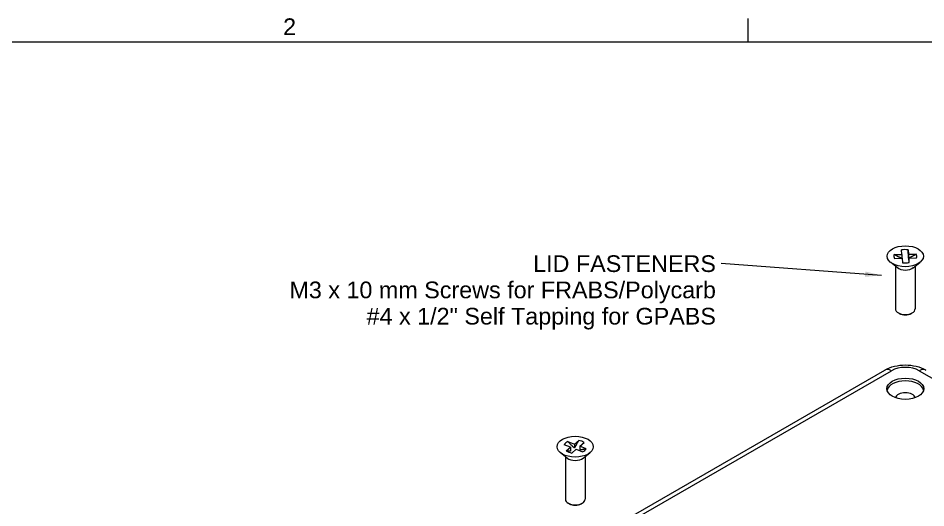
# Model space of a CAD drawing. Header units: millimetres. Extents: x 13 to 546, y 6 to 425.
# Drawn here: x 308.1 to 446.1, y 348.1 to 422.7 of the extents above; entities that cross this region are included whole.
import ezdxf

# ---------------------------------------------------------------- set-up
doc = ezdxf.new("R2010")
doc.units = ezdxf.units.MM
for name, color, linetype, lineweight in [('Sketch Geometry (ANSI)', 7, 'Continuous', 9), ('Symbol (ANSI)', 7, 'Continuous', 9), ('Visible (ANSI)', 7, 'Continuous', 18), ('Visible Narrow (ANSI)', 7, 'Continuous', 9)]:
    doc.layers.add(name, color=color, linetype=linetype, lineweight=lineweight)
doc.styles.add('Note Text (ANSI)', font='ARIAL.TTF')
doc.dimstyles.new('Default - mm (ANSI)$7', dxfattribs={"dimtxt": 2.54, "dimasz": 2.5, "dimexe": 3.175, "dimexo": 1.6002, "dimgap": 0.8, "dimtad": 0, "dimtih": 1, "dimtoh": 1, "dimrnd": 1e-08, "dimzin": 4, "dimdsep": 46, "dimtxsty": 'Note Text (ANSI)', "dimcen": 0.09, "dimdle": 10, "dimclrd": 256, "dimclre": 256, "dimclrt": 256, "dimadec": 1, "dimazin": 0, "dimtfac": 1.2, "dimtofl": 0, "dimtmove": 0, "dimatfit": 3, "dimfxl": 0, "dimtolj": 1, "dimtzin": 0, "dimlwd": -1, "dimlwe": -1, "dimarcsym": 0})

# ---------------------------------------------------------------- blocks, each defined once
blk = doc.blocks.new('Borders Default Border')
at = {"layer": 'Sketch Geometry (ANSI)'}
blk.add_line((419.1, 419.1), (419.1, 422.66), dxfattribs=at)
at = {"layer": 'Sketch Geometry (ANSI)', "flags": 128}
blk.add_lwpolyline([(19.05, 12.7), (19.05, 419.1), (539.75, 419.1), (539.75, 12.7), (19.05, 12.7)], dxfattribs=at)
at = {"layer": 'Symbol (ANSI)', "insert": (348.37, 420.12), "char_height": 2.54, "attachment_point": 7, "style": 'Note Text (ANSI)'}
blk.add_mtext('2', dxfattribs=at)

msp = doc.modelspace()

# ---------------------------------------------------------------- linework, layer by layer
at = {"layer": 'Visible (ANSI)'}
for p, q in [((441.307, 386.698), (442.483, 386.723)), ((442.483, 386.723), (442.44, 387.402)), ((442.483, 386.723), (442.483, 386.146)), ((443.439, 387.424), (443.482, 386.745)), ((443.482, 386.745), (444.659, 386.77)), ((443.482, 386.745), (443.482, 386.148)), ((441.789, 384.71), (440.779, 385.51)), ((441.343, 386.121), (442.52, 386.146)), ((442.52, 386.146), (442.563, 385.467)), ((443.519, 386.168), (444.695, 386.193)), ((443.519, 386.168), (443.519, 385.571)), ((443.562, 385.488), (443.519, 386.168)), ((444.213, 384.71), (445.223, 385.51)), ((441.501, 384.938), (441.501, 378.444)), ((444.501, 384.938), (444.501, 378.444)), ((442.082, 377.75), (441.94, 377.831)), ((443.92, 377.75), (444.062, 377.831)), ((387.038, 338.616), (439.88, 369.125)), ((392.102, 357.384), (391.129, 357.766)), ((391.691, 358.243), (392.664, 357.861)), ((392.664, 357.861), (393.326, 358.423)), ((392.664, 357.861), (392.664, 357.265)), ((393.491, 357.536), (394.153, 358.098)), ((391.584, 355.725), (390.575, 356.524)), ((391.44, 356.822), (392.102, 357.384)), ((392.102, 357.384), (392.102, 356.787)), ((392.267, 356.497), (392.929, 357.059)), ((392.929, 357.059), (393.902, 356.677)), ((393.491, 357.536), (393.491, 356.94)), ((394.464, 357.154), (393.491, 357.536)), ((394.008, 355.725), (395.018, 356.524)), ((391.296, 355.953), (391.296, 349.458)), ((394.296, 355.953), (394.296, 349.458)), ((391.877, 348.764), (391.736, 348.846)), ((393.716, 348.764), (393.857, 348.846))]:
    msp.add_line(p, q, dxfattribs=at)
at = {"layer": 'Visible (ANSI)', "flags": 128}
for points in [[(442.438, 386.145), (442.414, 386.154), (442.39, 386.164), (442.364, 386.175), (442.337, 386.187), (442.309, 386.199), (442.28, 386.212), (442.249, 386.226), (442.217, 386.24), (442.183, 386.256), (442.148, 386.272), (442.11, 386.29), (442.07, 386.309), (442.028, 386.329), (441.984, 386.351), (441.936, 386.375), (441.885, 386.4), (441.831, 386.427), (441.773, 386.457), (441.71, 386.488), (441.643, 386.523), (441.569, 386.561), (441.489, 386.603), (441.402, 386.648), (441.307, 386.698)], [(443.482, 386.148), (443.481, 386.172), (443.48, 386.197), (443.48, 386.223), (443.479, 386.25), (443.477, 386.279), (443.476, 386.31), (443.475, 386.342), (443.474, 386.376), (443.473, 386.412), (443.471, 386.451), (443.47, 386.491), (443.469, 386.535), (443.467, 386.581), (443.465, 386.631), (443.463, 386.684), (443.462, 386.742), (443.46, 386.803), (443.457, 386.87), (443.455, 386.943), (443.452, 387.022), (443.449, 387.108), (443.446, 387.203), (443.443, 387.308), (443.439, 387.424)], [(444.659, 386.77), (444.563, 386.715), (444.476, 386.666), (444.396, 386.621), (444.323, 386.58), (444.255, 386.542), (444.192, 386.508), (444.134, 386.476), (444.08, 386.446), (444.029, 386.419), (443.982, 386.394), (443.937, 386.37), (443.895, 386.348), (443.855, 386.327), (443.818, 386.308), (443.782, 386.29), (443.748, 386.273), (443.716, 386.257), (443.685, 386.242), (443.656, 386.227), (443.628, 386.214), (443.601, 386.202), (443.576, 386.19), (443.551, 386.178), (443.527, 386.168)], [(443.519, 386.164), (443.517, 386.164), (443.516, 386.163), (443.514, 386.162), (443.513, 386.161), (443.511, 386.161), (443.51, 386.16), (443.508, 386.159), (443.507, 386.159), (443.505, 386.158), (443.503, 386.157), (443.502, 386.157), (443.5, 386.156), (443.499, 386.155), (443.497, 386.155), (443.496, 386.154), (443.494, 386.153), (443.493, 386.153), (443.491, 386.152), (443.49, 386.151), (443.488, 386.151), (443.487, 386.15), (443.485, 386.15), (443.484, 386.149), (443.482, 386.148)], [(443.562, 385.488), (443.558, 385.492), (443.555, 385.495), (443.552, 385.498), (443.549, 385.501), (443.546, 385.504), (443.544, 385.507), (443.542, 385.511), (443.54, 385.514), (443.538, 385.517), (443.536, 385.52), (443.534, 385.524), (443.533, 385.527), (443.531, 385.53), (443.53, 385.534), (443.529, 385.537), (443.527, 385.541), (443.526, 385.544), (443.525, 385.548), (443.524, 385.552), (443.523, 385.556), (443.522, 385.559), (443.521, 385.563), (443.52, 385.567), (443.519, 385.571)], [(439.88, 369.125), (440.224, 369.306), (440.587, 369.463), (440.965, 369.596), (441.355, 369.705), (441.756, 369.79), (442.167, 369.851), (442.583, 369.887), (443.002, 369.9), (443.419, 369.888), (443.835, 369.851), (444.246, 369.79), (444.647, 369.705), (445.037, 369.596), (445.415, 369.463), (445.778, 369.306), (446.122, 369.125)], [(392.664, 357.265), (392.644, 357.282), (392.624, 357.301), (392.602, 357.32), (392.58, 357.341), (392.556, 357.363), (392.532, 357.386), (392.506, 357.41), (392.479, 357.436), (392.451, 357.463), (392.421, 357.493), (392.389, 357.524), (392.355, 357.557), (392.32, 357.593), (392.282, 357.631), (392.241, 357.672), (392.198, 357.716), (392.151, 357.763), (392.101, 357.815), (392.047, 357.871), (391.988, 357.932), (391.924, 357.999), (391.854, 358.072), (391.776, 358.153), (391.691, 358.243)], [(393.326, 358.423), (393.268, 358.317), (393.216, 358.222), (393.168, 358.135), (393.124, 358.057), (393.084, 357.985), (393.047, 357.919), (393.013, 357.858), (392.981, 357.802), (392.952, 357.75), (392.924, 357.701), (392.898, 357.656), (392.874, 357.614), (392.851, 357.575), (392.83, 357.538), (392.809, 357.503), (392.79, 357.47), (392.772, 357.439), (392.754, 357.41), (392.738, 357.383), (392.722, 357.357), (392.706, 357.332), (392.692, 357.308), (392.678, 357.286), (392.664, 357.265)], [(392.102, 356.787), (392.088, 356.786), (392.074, 356.784), (392.06, 356.783), (392.044, 356.782), (392.028, 356.781), (392.012, 356.78), (391.994, 356.779), (391.976, 356.779), (391.957, 356.779), (391.936, 356.779), (391.915, 356.779), (391.892, 356.78), (391.868, 356.781), (391.842, 356.782), (391.814, 356.784), (391.785, 356.786), (391.753, 356.788), (391.719, 356.791), (391.682, 356.794), (391.642, 356.798), (391.598, 356.803), (391.55, 356.808), (391.498, 356.814), (391.44, 356.822)], [(394.464, 357.154), (394.379, 357.131), (394.302, 357.111), (394.232, 357.092), (394.167, 357.076), (394.108, 357.061), (394.054, 357.048), (394.004, 357.036), (393.957, 357.025), (393.914, 357.015), (393.873, 357.006), (393.835, 356.997), (393.8, 356.99), (393.766, 356.983), (393.734, 356.977), (393.705, 356.971), (393.676, 356.966), (393.649, 356.961), (393.623, 356.957), (393.599, 356.953), (393.575, 356.95), (393.553, 356.947), (393.532, 356.944), (393.511, 356.942), (393.491, 356.94)]]:
    msp.add_lwpolyline(points, dxfattribs=at)
at = {"layer": 'Visible (ANSI)'}
for centre, major_axis in [((443.001, 386.445), (2.75, 0)), ((443.001, 366.278), (-2.8, 0)), ((392.796, 357.46), (2.75, 0))]:
    msp.add_ellipse(centre, major_axis=major_axis, ratio=0.5773503, dxfattribs=at)
for centre, major_axis, start_param, end_param in [((443.001, 386.445), (-1.75, 0), 6.0301761, 6.6096795), ((443.001, 386.445), (1.75, 0), 1.3177871, 1.8972905), ((443.001, 386.445), (1.75, 0), 6.0301761, 6.6096795), ((443.001, 386.445), (-1.75, 0), 1.3177871, 1.8972905), ((443.001, 385.221), (-1.5, 0), 0.6301372, 2.5114554), ((443.001, 378.444), (1.5, 0), 3.1415927, 6.2831853), ((443.001, 378.28), (1.3, 0), 3.9269908, 5.4977871), ((443.001, 365.87), (2.8, 0), 0.126607, 3.0149856), ((443.001, 364.808), (1.5, 0), 0.1168071, 3.0247855), ((392.796, 357.46), (-1.75, 0), 5.3961086, 5.975612), ((392.796, 357.46), (1.75, 0), 0.6837196, 1.263223), ((392.796, 357.46), (-1.75, 0), 0.6837196, 1.263223), ((392.796, 357.46), (1.75, 0), 5.3961086, 5.975612), ((392.796, 356.235), (-1.5, 0), 0.6301372, 2.5114554), ((392.796, 349.458), (1.5, 0), 3.1415927, 6.2831853), ((392.796, 349.295), (1.3, 0), 3.9269908, 5.4977871)]:
    msp.add_ellipse(centre, major_axis=major_axis, ratio=0.5773503, start_param=start_param, end_param=end_param, dxfattribs=at)
at = {"layer": 'Visible Narrow (ANSI)'}
for p, q in [((388.038, 338.517), (440.88, 369.026)), ((445.122, 369.026), (477.6, 350.274))]:
    msp.add_line(p, q, dxfattribs=at)
for centre, major_axis, ratio, start_param, end_param in [((440.88, 367.393), (-1, 1.732), 0.5773503, 5.4977871, 6.2831853), ((443.001, 367.8), (3, 0), 0.5775261, 0.7855505, 2.3560422), ((445.122, 367.393), (1, 1.732), 0.5773503, 0, 0.7853982)]:
    msp.add_ellipse(centre, major_axis=major_axis, ratio=ratio, start_param=start_param, end_param=end_param, dxfattribs=at)

# ---------------------------------------------------------------- block references
msp.add_blockref('Borders Default Border', (0, 0))

# ---------------------------------------------------------------- texts
at = {"layer": 'Symbol (ANSI)', "color": 5, "true_color": 0x0000ff, "insert": (414.194, 386.591), "char_height": 2.54, "width": 64.87455, "attachment_point": 3, "line_spacing_factor": 0.944221, "style": 'Note Text (ANSI)'}
msp.add_mtext('{LID FASTENERS\\PM3 x 10 mm Screws for FRABS/Polycarb\\P#4 x 1/2" Self Tapping for GPABS}', dxfattribs=at)

# ---------------------------------------------------------------- leaders
at = {"layer": 'Symbol (ANSI)', "annotation_type": 0, "has_hookline": 1, "hookline_direction": 1, "text_width": 64.463}
msp.add_leader([(439.38, 383.538), (414.994, 385.321)], dimstyle='Default - mm (ANSI)$7', override={"dimtad": 0}, dxfattribs=at)

doc.saveas('drawing.dxf')
